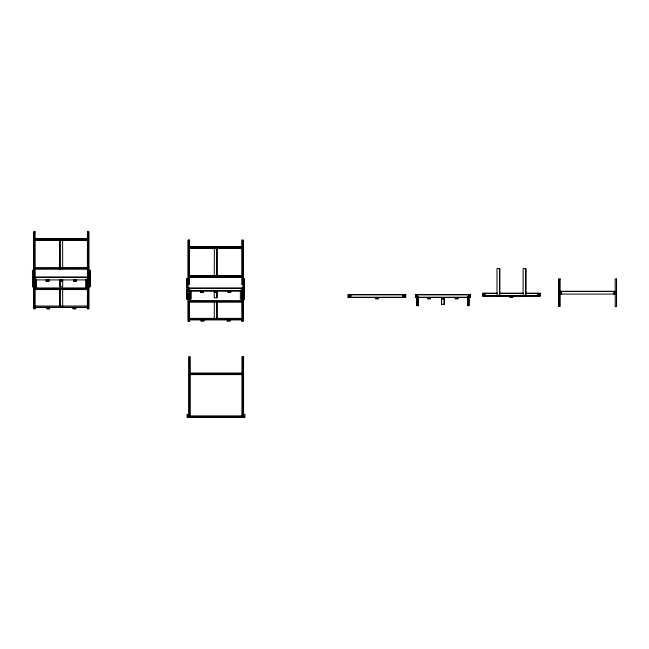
<?xml version="1.0" encoding="UTF-8"?>
<svg xmlns="http://www.w3.org/2000/svg" width="649" height="649" viewBox="0 0 649 649"><rect width="100%" height="100%" fill="white"/><g stroke="black" fill="none" stroke-linecap="round" stroke-linejoin="round"><path stroke-width="0.97" d="M35.2 308.786L33.821 308.786L33.821 231.807L35.2 231.807M35.2 238.678L87.412 238.678M35.2 238.767L87.412 238.767M35.2 239.968L87.412 239.968M35.2 240.057L87.412 240.057M241.744 321.141L243.115 321.141L243.115 240.065L241.744 240.065L241.826 284.035M189.524 246.936L241.744 246.936M189.524 247.026L241.744 247.026M189.524 248.226L241.744 248.226M189.524 248.316L241.744 248.316M35.2 267.623L87.412 267.534M35.2 268.824L87.412 268.824M35.2 268.913L87.412 268.913M33.821 270.284L32.45 270.284L32.539 286.801M88.791 270.284L90.162 270.284L90.162 286.801L88.791 286.801M88.791 275.776L87.412 275.776L87.412 231.807L88.791 231.807L88.791 308.786L87.412 308.786L87.412 277.172M189.524 275.793L241.744 275.793M189.524 275.882L241.744 275.882M189.524 277.082L241.744 277.082M32.45 277.18L90.162 277.18M189.524 277.172L241.744 277.172M188.153 278.543L186.774 278.543L186.774 288.164L244.486 288.164L244.486 278.543L243.115 278.543M88.791 279.914L33.821 279.914L33.91 277.253L88.702 277.253L88.702 279.833M62.596 280.003L60.016 280.003L60.016 286.785M73.759 280.003L76.339 280.003L76.339 281.204L73.759 281.204M60.016 281.204L62.596 281.204M35.2 281.301L33.821 281.301L33.91 308.786M59.935 281.293L62.677 281.293M87.412 281.301L88.791 281.301M188.153 284.035L189.524 284.035L189.524 240.065L188.153 240.065L188.153 321.141L189.524 321.141L189.524 288.164M241.744 284.035L243.115 284.035L243.026 240.065M32.45 286.801L33.821 286.801M35.2 288.164L87.412 288.164M35.2 288.261L87.412 288.261M35.2 289.462L87.412 289.462M35.2 289.551L87.412 289.551M188.153 289.535L186.774 289.535L186.774 299.157L188.153 299.157M243.115 289.535L244.486 289.535L244.486 299.157L243.115 299.157M188.153 290.906L243.115 290.906M560.209 291.336L615.179 291.336M203.178 292.196L200.606 292.196L200.606 290.995M214.348 292.196L216.92 292.196M230.663 292.196L228.083 292.196L228.083 290.995M214.259 292.285L217.009 292.285M497.377 293.275L482.572 293.275L482.572 296.025L540.284 296.025L540.284 293.275L525.487 293.275M499.381 293.275L523.483 293.275M483.862 293.364L482.661 293.364L482.661 295.936L483.862 295.936M497.377 293.364L484.032 293.364L484.032 295.936L538.824 295.936L538.824 293.364L525.487 293.364M499.381 293.364L523.483 293.364M539.003 293.364L540.203 293.364L540.203 295.936L539.003 295.936M188.153 293.656L189.524 293.656M241.744 293.656L243.115 293.656L243.026 321.141M560.209 294.086L615.179 294.086M348.083 294.735L349.292 294.735L349.292 297.315L348.083 297.315M349.462 294.735L404.254 294.735M349.462 297.315L404.254 297.315M378.148 298.686L375.568 298.686L375.568 297.485M427.869 298.686L430.449 298.686L430.449 297.485M441.612 298.686L444.184 298.686M457.926 298.686L455.355 298.686L455.355 297.485M441.523 298.775L444.273 298.775M189.524 299.157L190.903 299.157L190.903 290.16M241.744 299.157L240.365 299.157L240.365 290.16M189.524 300.528L241.744 300.617M189.524 301.817L241.744 301.817M189.524 301.899L241.744 301.899M35.2 306.036L87.412 306.036M615.179 306.45L616.55 306.45L616.55 278.973L615.179 278.973L615.26 306.45M46.963 308.697L49.543 308.697L49.543 307.496M73.069 308.697L75.649 308.697L75.649 307.496M189.524 318.391L241.744 318.391M189.524 318.481L241.744 318.481M189.524 319.681L241.744 319.681M189.524 319.762L241.744 319.762M203.867 319.852L201.287 319.852L201.287 321.052M229.973 319.852L227.401 319.852L227.401 321.052M189.954 373.224L242.174 373.224M189.954 373.305L242.174 373.305M189.954 374.505L242.174 374.505M189.954 374.595L242.174 374.595M188.583 414.443L187.204 414.443L187.204 417.193L244.916 417.193L244.916 414.443L243.545 414.443M244.835 414.524L243.626 414.524L243.626 417.104L244.835 417.104M189.954 415.904L242.174 415.904M189.954 417.104L242.174 417.104M616.461 278.973L616.461 306.45M615.09 293.997L615.09 291.425L560.298 291.425L560.298 293.997M613.8 291.336L613.8 294.086M561.588 291.336L561.588 294.086M558.927 278.973L558.927 306.45M538.913 293.275L538.913 296.025M537.542 293.275L537.542 296.025M525.86 296.025L525.86 268.54L523.11 268.54L523.11 296.025M525.771 268.54L525.771 296.025M512.807 296.025L512.807 297.396L510.057 297.396L510.057 296.025M512.718 296.114L512.718 297.315L510.146 297.315L510.146 296.114M499.754 296.025L499.754 268.54L497.004 268.54L497.004 296.025M499.665 268.54L499.665 296.025M485.322 293.275L485.322 296.025M483.951 293.275L483.951 296.025M469.008 294.654L469.008 305.647L467.629 305.647L467.629 296.65M468.919 294.654L468.919 305.647M467.718 296.65L467.718 305.647M458.016 297.396L458.016 298.775L455.265 298.775L455.265 297.396M444.273 297.396L444.273 304.267L441.523 304.267L441.523 297.396M444.184 297.485L444.184 304.267M441.612 297.485L441.612 304.267M430.53 297.396L430.53 298.775L427.78 298.775L427.78 297.396M418.167 296.65L418.167 305.647L416.788 305.647L416.788 294.654M418.078 296.65L418.078 305.647M416.877 294.654L416.877 305.647M404.335 294.654L404.335 297.396M403.053 294.735L403.053 297.315M402.964 294.654L402.964 297.396M378.229 297.396L378.229 298.775L375.479 298.775L375.479 297.396M350.752 294.654L350.752 297.396M350.663 294.735L350.663 297.315M349.373 294.654L349.373 297.396M244.405 278.543L244.405 288.164M244.405 289.535L244.405 299.157M243.545 417.193L243.545 356.731L242.174 356.731L242.174 417.193M243.456 356.731L243.456 417.193M243.205 278.543L243.205 288.164M243.205 289.535L243.205 299.157M242.255 356.731L242.255 417.193M241.744 288.164L241.826 321.141M241.655 290.16L241.655 299.157M230.752 290.906L230.752 292.285L228.002 292.285L228.002 290.906M230.062 319.762L230.062 321.141L227.312 321.141L227.312 319.762M217.009 247.942L217.009 276.158M217.009 290.906L217.009 297.777L214.259 297.777L214.259 290.906M217.009 301.542L217.009 318.756M216.92 247.942L216.92 276.158M216.92 290.995L216.92 297.777M216.92 301.542L216.92 318.756M214.348 247.942L214.259 276.158M214.348 301.542L214.259 318.756M203.956 319.762L203.956 321.141L201.206 321.141L201.206 319.762M203.267 290.906L203.267 292.285L200.517 292.285L200.517 290.906M190.814 290.16L190.814 299.157M189.954 417.193L189.954 356.731L188.583 356.731L188.583 417.193M189.865 356.731L189.865 417.193M189.443 240.065L189.443 284.035M189.443 288.245L189.443 290.825M189.443 293.656L189.443 321.141M188.234 240.065L188.234 284.035M188.234 293.656L188.234 321.141M186.863 278.543L186.863 288.164M186.863 289.535L186.863 299.157M90.073 270.284L90.073 286.801M88.702 231.807L88.702 275.776M88.702 281.301L88.702 308.786M87.501 231.807L87.501 275.776M87.501 277.253L87.501 279.833M87.501 281.301L87.501 308.786M86.122 279.167L86.122 288.164M86.041 279.167L86.041 288.164M76.42 279.914L76.42 281.293L73.67 281.293L73.67 279.914M75.73 307.415L75.73 308.786L72.988 308.786L72.988 307.415M62.596 239.684L62.677 268.913M62.677 279.914L62.677 286.785L59.935 286.785L59.935 279.914M62.677 289.186L62.677 306.401M60.016 239.684L60.016 268.913M60.016 289.186L60.016 306.401M59.935 239.684L59.935 268.913M59.935 289.186L59.935 306.401M49.624 307.415L49.624 308.786L46.874 308.786L46.874 307.415M48.943 279.914L48.943 281.293L46.193 281.293L46.193 279.914M36.49 279.167L36.571 288.164M35.281 277.172L35.281 288.164M35.111 231.807L35.2 275.776L33.821 275.776L33.91 231.807M35.2 277.172L35.111 308.786M33.74 270.284L33.74 286.801M560.209 278.973L558.838 278.973L558.838 306.45L560.209 306.45L560.128 278.973M48.853 280.003L46.274 280.003L46.274 281.204L48.853 281.204L48.853 280.003M243.026 288.245L188.234 288.245L188.234 290.825L243.026 290.825L243.026 288.245M405.714 294.654L348.002 294.654L348.002 297.396L405.714 297.396L405.714 294.654M470.379 294.654L415.417 294.654L415.417 297.396L470.379 297.396L470.379 294.654M405.625 294.735L404.424 294.735L404.424 297.315L405.625 297.315L405.625 294.735M470.298 294.735L415.506 294.735L415.506 297.315L470.298 297.315L470.298 294.735M87.412 307.326L35.2 307.326L87.412 307.415M188.494 414.524L187.293 414.524L187.293 417.104L188.494 417.104L188.494 414.524"/></g></svg>
